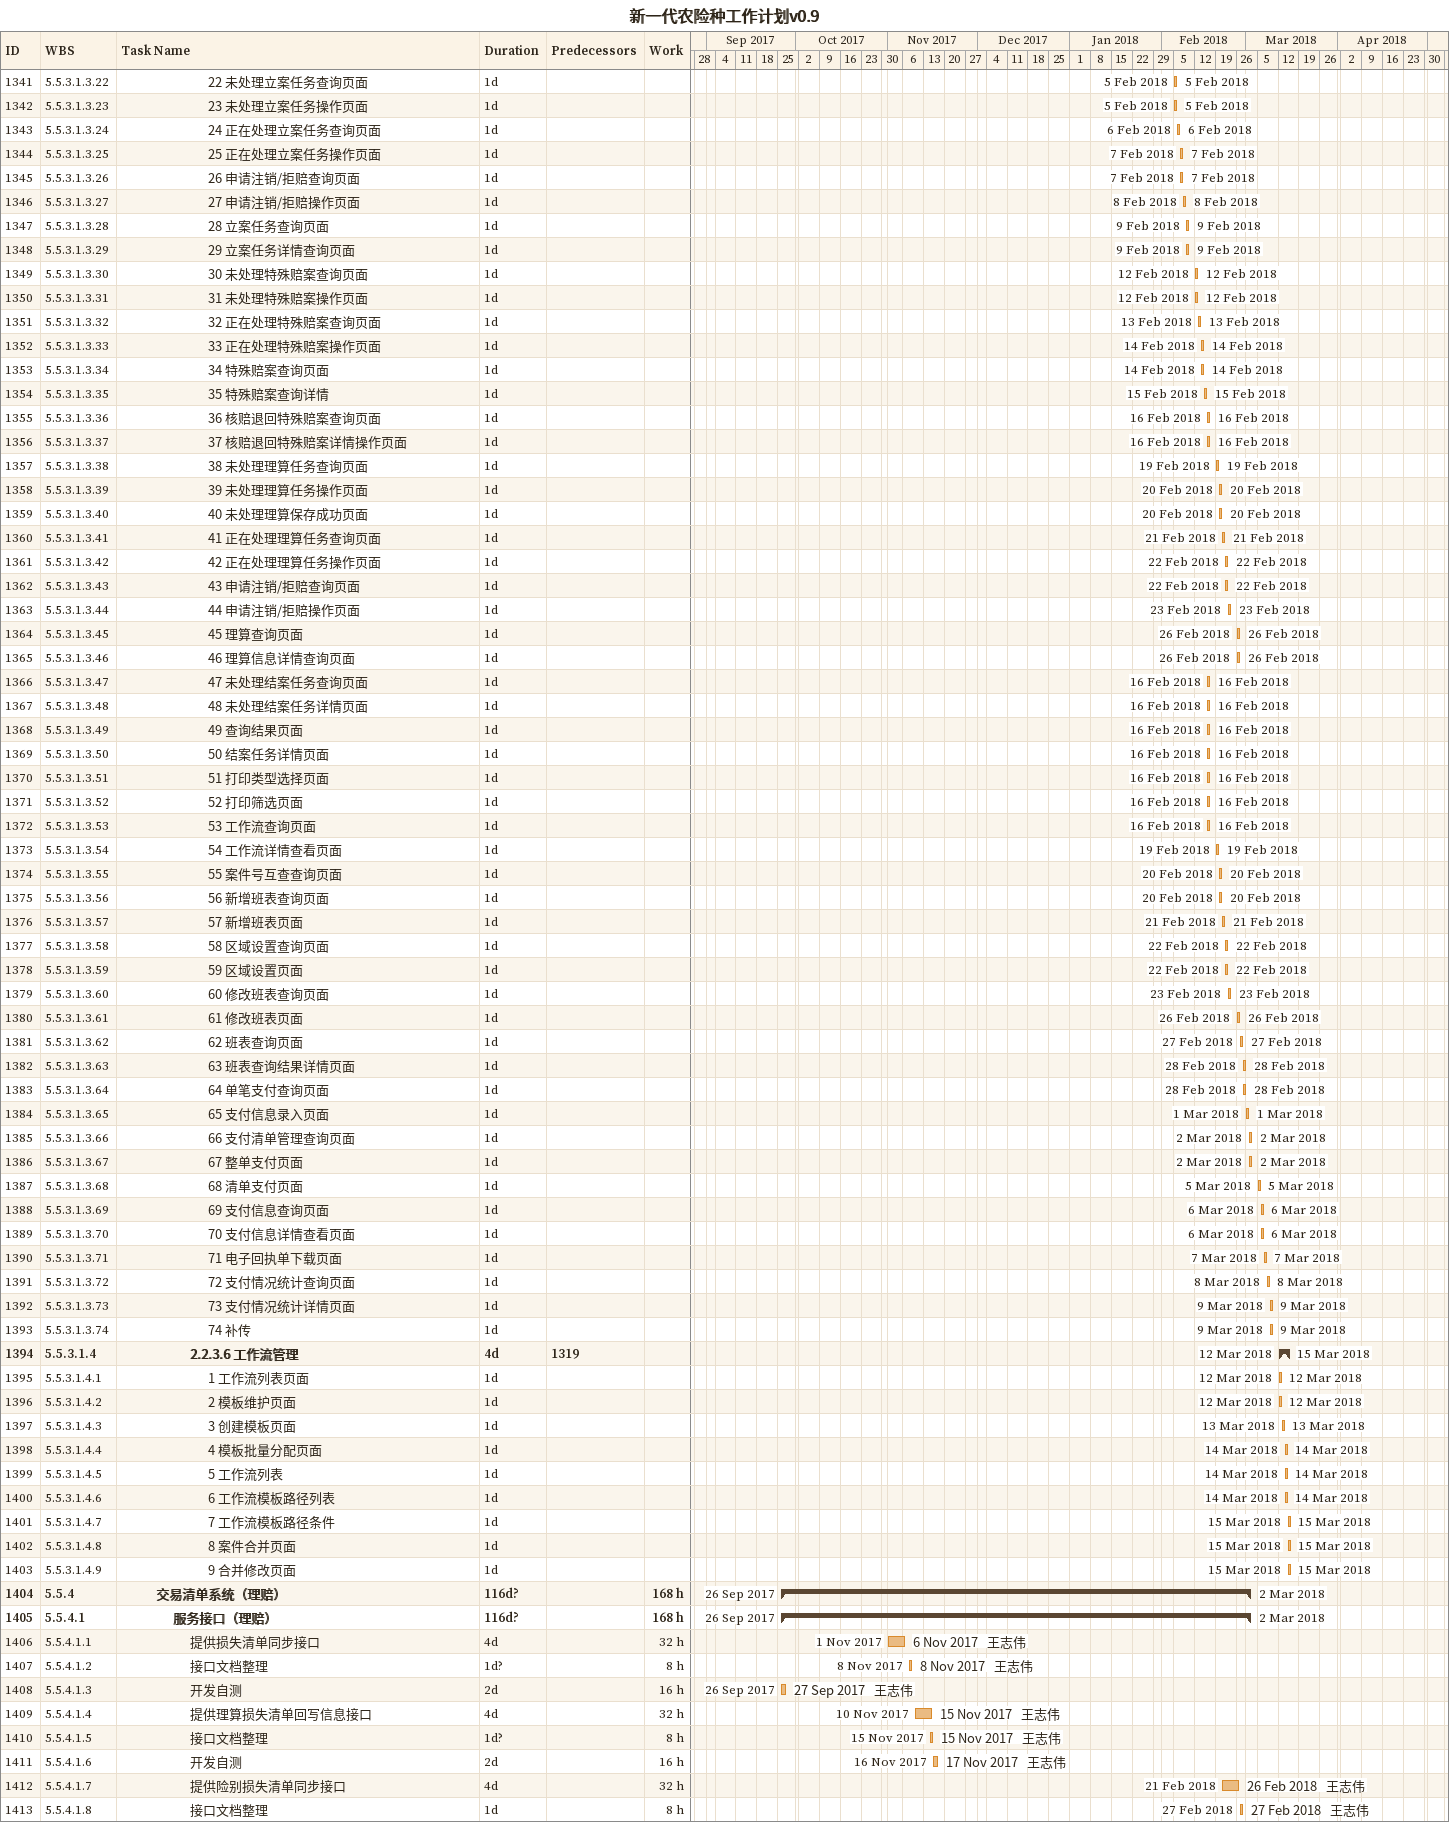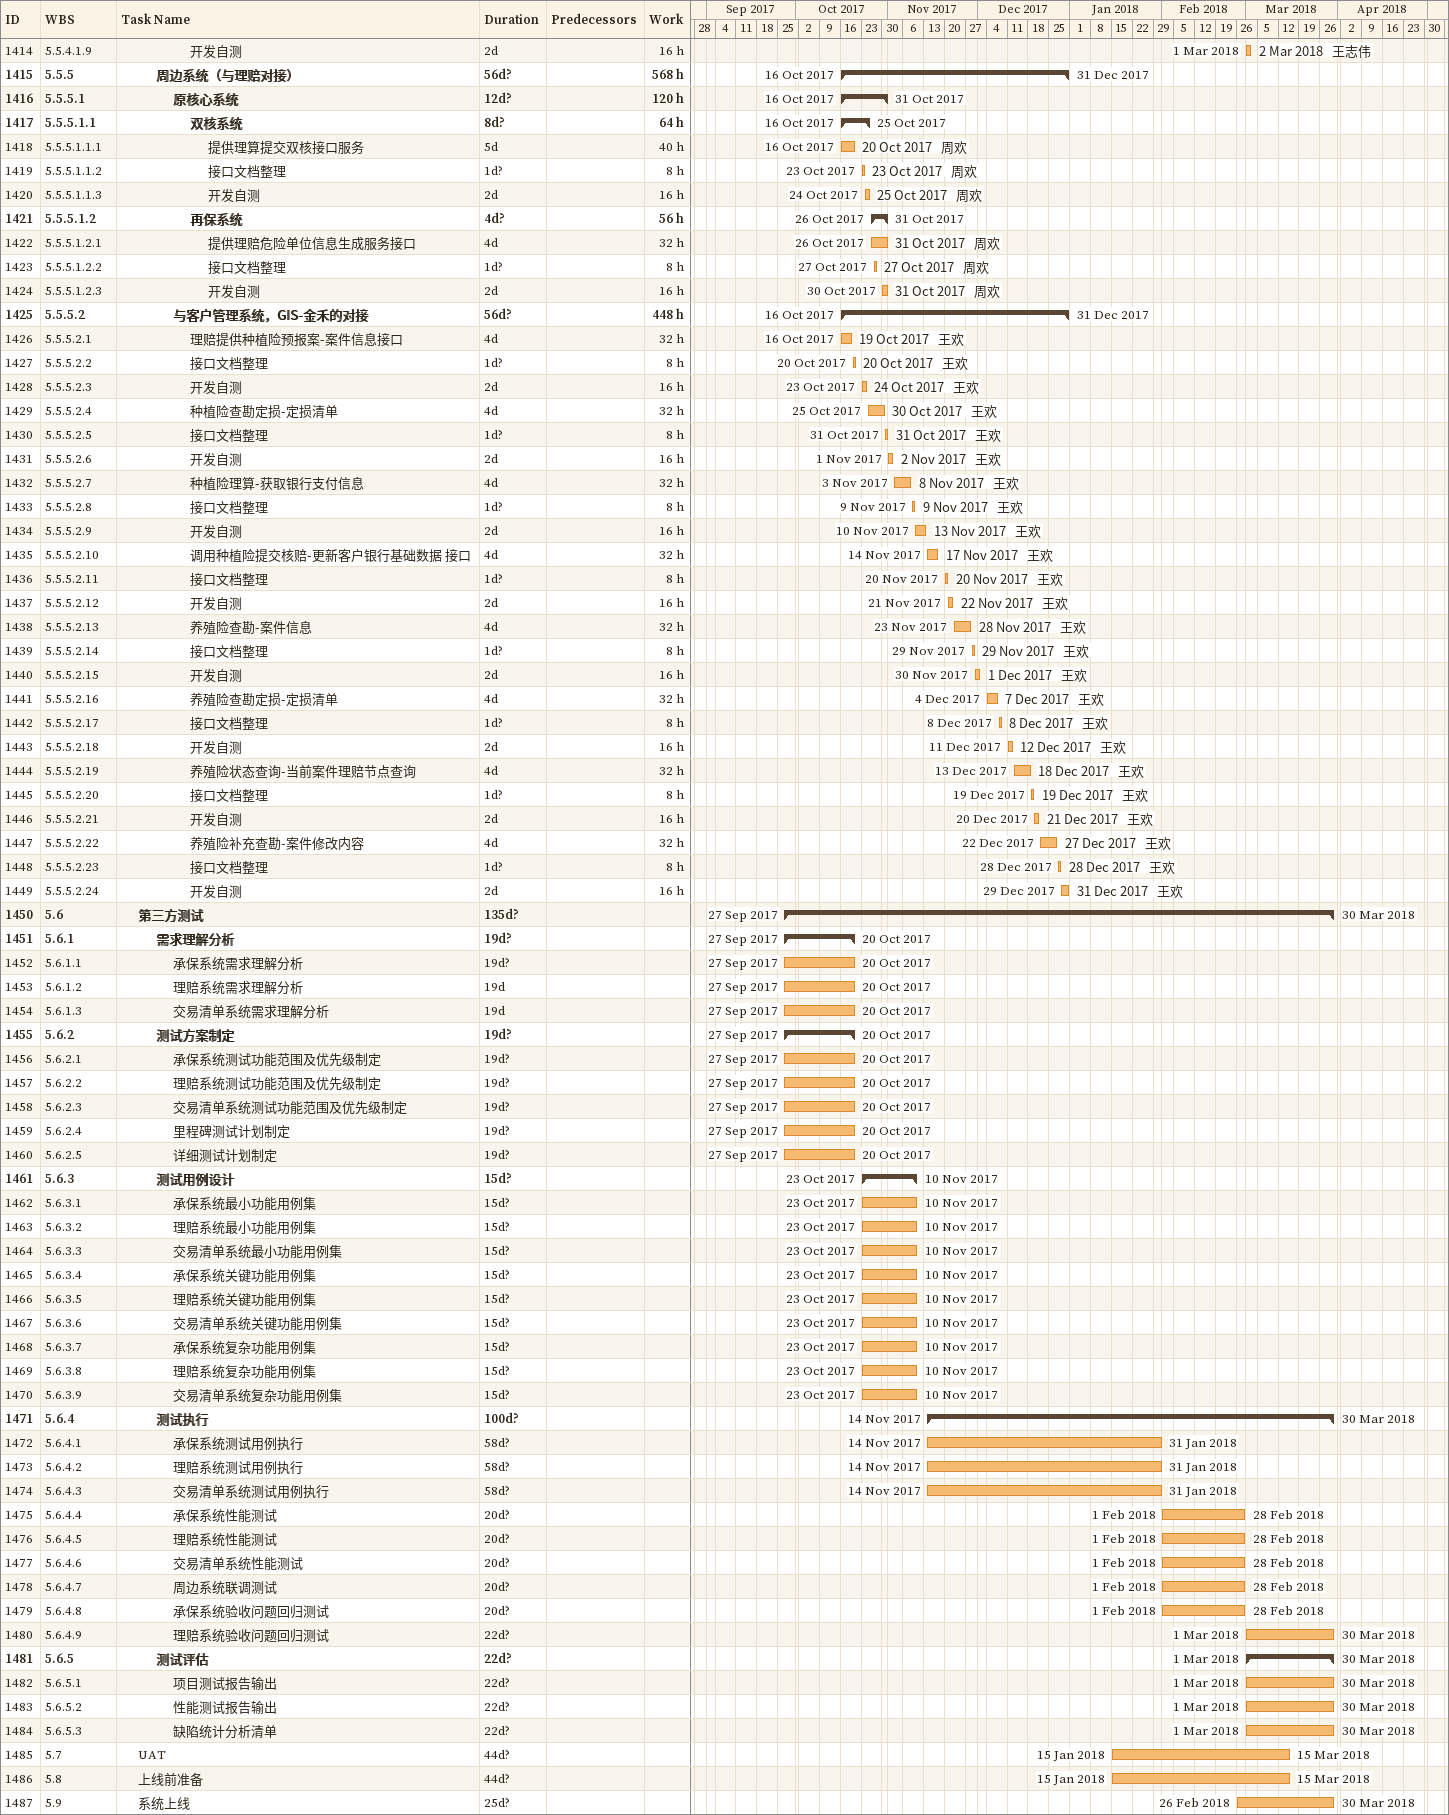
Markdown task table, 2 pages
新一代农险种工作计划v0.9

| ID | WBS | Task | Duration | Start | Finish | Predecessors | Resources | Work (h) |
|---|---|---|---|---|---|---|---|---|
| 1341 | 5.5.3.1.3.22 | 22 未处理立案任务查询页面 | 1d | 2018-02-05 | 2018-02-05 |  |  |  |
| 1342 | 5.5.3.1.3.23 | 23 未处理立案任务操作页面 | 1d | 2018-02-05 | 2018-02-05 |  |  |  |
| 1343 | 5.5.3.1.3.24 | 24 正在处理立案任务查询页面 | 1d | 2018-02-06 | 2018-02-06 |  |  |  |
| 1344 | 5.5.3.1.3.25 | 25 正在处理立案任务操作页面 | 1d | 2018-02-07 | 2018-02-07 |  |  |  |
| 1345 | 5.5.3.1.3.26 | 26 申请注销/拒赔查询页面 | 1d | 2018-02-07 | 2018-02-07 |  |  |  |
| 1346 | 5.5.3.1.3.27 | 27 申请注销/拒赔操作页面 | 1d | 2018-02-08 | 2018-02-08 |  |  |  |
| 1347 | 5.5.3.1.3.28 | 28 立案任务查询页面 | 1d | 2018-02-09 | 2018-02-09 |  |  |  |
| 1348 | 5.5.3.1.3.29 | 29 立案任务详情查询页面 | 1d | 2018-02-09 | 2018-02-09 |  |  |  |
| 1349 | 5.5.3.1.3.30 | 30 未处理特殊赔案查询页面 | 1d | 2018-02-12 | 2018-02-12 |  |  |  |
| 1350 | 5.5.3.1.3.31 | 31 未处理特殊赔案操作页面 | 1d | 2018-02-12 | 2018-02-12 |  |  |  |
| 1351 | 5.5.3.1.3.32 | 32 正在处理特殊赔案查询页面 | 1d | 2018-02-13 | 2018-02-13 |  |  |  |
| 1352 | 5.5.3.1.3.33 | 33 正在处理特殊赔案操作页面 | 1d | 2018-02-14 | 2018-02-14 |  |  |  |
| 1353 | 5.5.3.1.3.34 | 34 特殊赔案查询页面 | 1d | 2018-02-14 | 2018-02-14 |  |  |  |
| 1354 | 5.5.3.1.3.35 | 35 特殊赔案查询详情 | 1d | 2018-02-15 | 2018-02-15 |  |  |  |
| 1355 | 5.5.3.1.3.36 | 36 核赔退回特殊赔案查询页面 | 1d | 2018-02-16 | 2018-02-16 |  |  |  |
| 1356 | 5.5.3.1.3.37 | 37 核赔退回特殊赔案详情操作页面 | 1d | 2018-02-16 | 2018-02-16 |  |  |  |
| 1357 | 5.5.3.1.3.38 | 38 未处理理算任务查询页面 | 1d | 2018-02-19 | 2018-02-19 |  |  |  |
| 1358 | 5.5.3.1.3.39 | 39 未处理理算任务操作页面 | 1d | 2018-02-20 | 2018-02-20 |  |  |  |
| 1359 | 5.5.3.1.3.40 | 40 未处理理算保存成功页面 | 1d | 2018-02-20 | 2018-02-20 |  |  |  |
| 1360 | 5.5.3.1.3.41 | 41 正在处理理算任务查询页面 | 1d | 2018-02-21 | 2018-02-21 |  |  |  |
| 1361 | 5.5.3.1.3.42 | 42 正在处理理算任务操作页面 | 1d | 2018-02-22 | 2018-02-22 |  |  |  |
| 1362 | 5.5.3.1.3.43 | 43 申请注销/拒赔查询页面 | 1d | 2018-02-22 | 2018-02-22 |  |  |  |
| 1363 | 5.5.3.1.3.44 | 44 申请注销/拒赔操作页面 | 1d | 2018-02-23 | 2018-02-23 |  |  |  |
| 1364 | 5.5.3.1.3.45 | 45 理算查询页面 | 1d | 2018-02-26 | 2018-02-26 |  |  |  |
| 1365 | 5.5.3.1.3.46 | 46 理算信息详情查询页面 | 1d | 2018-02-26 | 2018-02-26 |  |  |  |
| 1366 | 5.5.3.1.3.47 | 47 未处理结案任务查询页面 | 1d | 2018-02-16 | 2018-02-16 |  |  |  |
| 1367 | 5.5.3.1.3.48 | 48 未处理结案任务详情页面 | 1d | 2018-02-16 | 2018-02-16 |  |  |  |
| 1368 | 5.5.3.1.3.49 | 49 查询结果页面 | 1d | 2018-02-16 | 2018-02-16 |  |  |  |
| 1369 | 5.5.3.1.3.50 | 50 结案任务详情页面 | 1d | 2018-02-16 | 2018-02-16 |  |  |  |
| 1370 | 5.5.3.1.3.51 | 51 打印类型选择页面 | 1d | 2018-02-16 | 2018-02-16 |  |  |  |
| 1371 | 5.5.3.1.3.52 | 52 打印筛选页面 | 1d | 2018-02-16 | 2018-02-16 |  |  |  |
| 1372 | 5.5.3.1.3.53 | 53 工作流查询页面 | 1d | 2018-02-16 | 2018-02-16 |  |  |  |
| 1373 | 5.5.3.1.3.54 | 54 工作流详情查看页面 | 1d | 2018-02-19 | 2018-02-19 |  |  |  |
| 1374 | 5.5.3.1.3.55 | 55 案件号互查查询页面 | 1d | 2018-02-20 | 2018-02-20 |  |  |  |
| 1375 | 5.5.3.1.3.56 | 56 新增班表查询页面 | 1d | 2018-02-20 | 2018-02-20 |  |  |  |
| 1376 | 5.5.3.1.3.57 | 57 新增班表页面 | 1d | 2018-02-21 | 2018-02-21 |  |  |  |
| 1377 | 5.5.3.1.3.58 | 58 区域设置查询页面 | 1d | 2018-02-22 | 2018-02-22 |  |  |  |
| 1378 | 5.5.3.1.3.59 | 59 区域设置页面 | 1d | 2018-02-22 | 2018-02-22 |  |  |  |
| 1379 | 5.5.3.1.3.60 | 60 修改班表查询页面 | 1d | 2018-02-23 | 2018-02-23 |  |  |  |
| 1380 | 5.5.3.1.3.61 | 61 修改班表页面 | 1d | 2018-02-26 | 2018-02-26 |  |  |  |
| 1381 | 5.5.3.1.3.62 | 62 班表查询页面 | 1d | 2018-02-27 | 2018-02-27 |  |  |  |
| 1382 | 5.5.3.1.3.63 | 63 班表查询结果详情页面 | 1d | 2018-02-28 | 2018-02-28 |  |  |  |
| 1383 | 5.5.3.1.3.64 | 64 单笔支付查询页面 | 1d | 2018-02-28 | 2018-02-28 |  |  |  |
| 1384 | 5.5.3.1.3.65 | 65 支付信息录入页面 | 1d | 2018-03-01 | 2018-03-01 |  |  |  |
| 1385 | 5.5.3.1.3.66 | 66 支付清单管理查询页面 | 1d | 2018-03-02 | 2018-03-02 |  |  |  |
| 1386 | 5.5.3.1.3.67 | 67 整单支付页面 | 1d | 2018-03-02 | 2018-03-02 |  |  |  |
| 1387 | 5.5.3.1.3.68 | 68 清单支付页面 | 1d | 2018-03-05 | 2018-03-05 |  |  |  |
| 1388 | 5.5.3.1.3.69 | 69 支付信息查询页面 | 1d | 2018-03-06 | 2018-03-06 |  |  |  |
| 1389 | 5.5.3.1.3.70 | 70 支付信息详情查看页面 | 1d | 2018-03-06 | 2018-03-06 |  |  |  |
| 1390 | 5.5.3.1.3.71 | 71 电子回执单下载页面 | 1d | 2018-03-07 | 2018-03-07 |  |  |  |
| 1391 | 5.5.3.1.3.72 | 72 支付情况统计查询页面 | 1d | 2018-03-08 | 2018-03-08 |  |  |  |
| 1392 | 5.5.3.1.3.73 | 73 支付情况统计详情页面 | 1d | 2018-03-09 | 2018-03-09 |  |  |  |
| 1393 | 5.5.3.1.3.74 | 74 补传 | 1d | 2018-03-09 | 2018-03-09 |  |  |  |
| 1394 | 5.5.3.1.4 | **2.2.3.6 工作流管理** | 4d | 2018-03-12 | 2018-03-15 | 1319 |  |  |
| 1395 | 5.5.3.1.4.1 | 1 工作流列表页面 | 1d | 2018-03-12 | 2018-03-12 |  |  |  |
| 1396 | 5.5.3.1.4.2 | 2 模板维护页面 | 1d | 2018-03-12 | 2018-03-12 |  |  |  |
| 1397 | 5.5.3.1.4.3 | 3 创建模板页面 | 1d | 2018-03-13 | 2018-03-13 |  |  |  |
| 1398 | 5.5.3.1.4.4 | 4 模板批量分配页面 | 1d | 2018-03-14 | 2018-03-14 |  |  |  |
| 1399 | 5.5.3.1.4.5 | 5 工作流列表 | 1d | 2018-03-14 | 2018-03-14 |  |  |  |
| 1400 | 5.5.3.1.4.6 | 6 工作流模板路径列表 | 1d | 2018-03-14 | 2018-03-14 |  |  |  |
| 1401 | 5.5.3.1.4.7 | 7 工作流模板路径条件 | 1d | 2018-03-15 | 2018-03-15 |  |  |  |
| 1402 | 5.5.3.1.4.8 | 8 案件合并页面 | 1d | 2018-03-15 | 2018-03-15 |  |  |  |
| 1403 | 5.5.3.1.4.9 | 9 合并修改页面 | 1d | 2018-03-15 | 2018-03-15 |  |  |  |
| 1404 | 5.5.4 | **交易清单系统（理赔）** | 116d? | 2017-09-26 | 2018-03-02 |  |  | 168 |
| 1405 | 5.5.4.1 | **服务接口（理赔）** | 116d? | 2017-09-26 | 2018-03-02 |  |  | 168 |
| 1406 | 5.5.4.1.1 | 提供损失清单同步接口 | 4d | 2017-11-01 | 2017-11-06 |  | 王志伟 | 32 |
| 1407 | 5.5.4.1.2 | 接口文档整理 | 1d? | 2017-11-08 | 2017-11-08 |  | 王志伟 | 8 |
| 1408 | 5.5.4.1.3 | 开发自测 | 2d | 2017-09-26 | 2017-09-27 |  | 王志伟 | 16 |
| 1409 | 5.5.4.1.4 | 提供理算损失清单回写信息接口 | 4d | 2017-11-10 | 2017-11-15 |  | 王志伟 | 32 |
| 1410 | 5.5.4.1.5 | 接口文档整理 | 1d? | 2017-11-15 | 2017-11-15 |  | 王志伟 | 8 |
| 1411 | 5.5.4.1.6 | 开发自测 | 2d | 2017-11-16 | 2017-11-17 |  | 王志伟 | 16 |
| 1412 | 5.5.4.1.7 | 提供险别损失清单同步接口 | 4d | 2018-02-21 | 2018-02-26 |  | 王志伟 | 32 |
| 1413 | 5.5.4.1.8 | 接口文档整理 | 1d | 2018-02-27 | 2018-02-27 |  | 王志伟 | 8 |
| 1414 | 5.5.4.1.9 | 开发自测 | 2d | 2018-03-01 | 2018-03-02 |  | 王志伟 | 16 |
| 1415 | 5.5.5 | **周边系统（与理赔对接）** | 56d? | 2017-10-16 | 2017-12-31 |  |  | 568 |
| 1416 | 5.5.5.1 | **原核心系统** | 12d? | 2017-10-16 | 2017-10-31 |  |  | 120 |
| 1417 | 5.5.5.1.1 | **双核系统** | 8d? | 2017-10-16 | 2017-10-25 |  |  | 64 |
| 1418 | 5.5.5.1.1.1 | 提供理算提交双核接口服务 | 5d | 2017-10-16 | 2017-10-20 |  | 周欢 | 40 |
| 1419 | 5.5.5.1.1.2 | 接口文档整理 | 1d? | 2017-10-23 | 2017-10-23 |  | 周欢 | 8 |
| 1420 | 5.5.5.1.1.3 | 开发自测 | 2d | 2017-10-24 | 2017-10-25 |  | 周欢 | 16 |
| 1421 | 5.5.5.1.2 | **再保系统** | 4d? | 2017-10-26 | 2017-10-31 |  |  | 56 |
| 1422 | 5.5.5.1.2.1 | 提供理赔危险单位信息生成服务接口 | 4d | 2017-10-26 | 2017-10-31 |  | 周欢 | 32 |
| 1423 | 5.5.5.1.2.2 | 接口文档整理 | 1d? | 2017-10-27 | 2017-10-27 |  | 周欢 | 8 |
| 1424 | 5.5.5.1.2.3 | 开发自测 | 2d | 2017-10-30 | 2017-10-31 |  | 周欢 | 16 |
| 1425 | 5.5.5.2 | **与客户管理系统，GIS-金禾的对接** | 56d? | 2017-10-16 | 2017-12-31 |  |  | 448 |
| 1426 | 5.5.5.2.1 | 理赔提供种植险预报案-案件信息接口 | 4d | 2017-10-16 | 2017-10-19 |  | 王欢 | 32 |
| 1427 | 5.5.5.2.2 | 接口文档整理 | 1d? | 2017-10-20 | 2017-10-20 |  | 王欢 | 8 |
| 1428 | 5.5.5.2.3 | 开发自测 | 2d | 2017-10-23 | 2017-10-24 |  | 王欢 | 16 |
| 1429 | 5.5.5.2.4 | 种植险查勘定损-定损清单 | 4d | 2017-10-25 | 2017-10-30 |  | 王欢 | 32 |
| 1430 | 5.5.5.2.5 | 接口文档整理 | 1d? | 2017-10-31 | 2017-10-31 |  | 王欢 | 8 |
| 1431 | 5.5.5.2.6 | 开发自测 | 2d | 2017-11-01 | 2017-11-02 |  | 王欢 | 16 |
| 1432 | 5.5.5.2.7 | 种植险理算-获取银行支付信息 | 4d | 2017-11-03 | 2017-11-08 |  | 王欢 | 32 |
| 1433 | 5.5.5.2.8 | 接口文档整理 | 1d? | 2017-11-09 | 2017-11-09 |  | 王欢 | 8 |
| 1434 | 5.5.5.2.9 | 开发自测 | 2d | 2017-11-10 | 2017-11-13 |  | 王欢 | 16 |
| 1435 | 5.5.5.2.10 | 调用种植险提交核赔-更新客户银行基础数据 接口 | 4d | 2017-11-14 | 2017-11-17 |  | 王欢 | 32 |
| 1436 | 5.5.5.2.11 | 接口文档整理 | 1d? | 2017-11-20 | 2017-11-20 |  | 王欢 | 8 |
| 1437 | 5.5.5.2.12 | 开发自测 | 2d | 2017-11-21 | 2017-11-22 |  | 王欢 | 16 |
| 1438 | 5.5.5.2.13 | 养殖险查勘-案件信息 | 4d | 2017-11-23 | 2017-11-28 |  | 王欢 | 32 |
| 1439 | 5.5.5.2.14 | 接口文档整理 | 1d? | 2017-11-29 | 2017-11-29 |  | 王欢 | 8 |
| 1440 | 5.5.5.2.15 | 开发自测 | 2d | 2017-11-30 | 2017-12-01 |  | 王欢 | 16 |
| 1441 | 5.5.5.2.16 | 养殖险查勘定损-定损清单 | 4d | 2017-12-04 | 2017-12-07 |  | 王欢 | 32 |
| 1442 | 5.5.5.2.17 | 接口文档整理 | 1d? | 2017-12-08 | 2017-12-08 |  | 王欢 | 8 |
| 1443 | 5.5.5.2.18 | 开发自测 | 2d | 2017-12-11 | 2017-12-12 |  | 王欢 | 16 |
| 1444 | 5.5.5.2.19 | 养殖险状态查询-当前案件理赔节点查询 | 4d | 2017-12-13 | 2017-12-18 |  | 王欢 | 32 |
| 1445 | 5.5.5.2.20 | 接口文档整理 | 1d? | 2017-12-19 | 2017-12-19 |  | 王欢 | 8 |
| 1446 | 5.5.5.2.21 | 开发自测 | 2d | 2017-12-20 | 2017-12-21 |  | 王欢 | 16 |
| 1447 | 5.5.5.2.22 | 养殖险补充查勘-案件修改内容 | 4d | 2017-12-22 | 2017-12-27 |  | 王欢 | 32 |
| 1448 | 5.5.5.2.23 | 接口文档整理 | 1d? | 2017-12-28 | 2017-12-28 |  | 王欢 | 8 |
| 1449 | 5.5.5.2.24 | 开发自测 | 2d | 2017-12-29 | 2017-12-31 |  | 王欢 | 16 |
| 1450 | 5.6 | **第三方测试** | 135d? | 2017-09-27 | 2018-03-30 |  |  |  |
| 1451 | 5.6.1 | **需求理解分析** | 19d? | 2017-09-27 | 2017-10-20 |  |  |  |
| 1452 | 5.6.1.1 | 承保系统需求理解分析 | 19d? | 2017-09-27 | 2017-10-20 |  |  |  |
| 1453 | 5.6.1.2 | 理赔系统需求理解分析 | 19d | 2017-09-27 | 2017-10-20 |  |  |  |
| 1454 | 5.6.1.3 | 交易清单系统需求理解分析 | 19d | 2017-09-27 | 2017-10-20 |  |  |  |
| 1455 | 5.6.2 | **测试方案制定** | 19d? | 2017-09-27 | 2017-10-20 |  |  |  |
| 1456 | 5.6.2.1 | 承保系统测试功能范围及优先级制定 | 19d? | 2017-09-27 | 2017-10-20 |  |  |  |
| 1457 | 5.6.2.2 | 理赔系统测试功能范围及优先级制定 | 19d? | 2017-09-27 | 2017-10-20 |  |  |  |
| 1458 | 5.6.2.3 | 交易清单系统测试功能范围及优先级制定 | 19d? | 2017-09-27 | 2017-10-20 |  |  |  |
| 1459 | 5.6.2.4 | 里程碑测试计划制定 | 19d? | 2017-09-27 | 2017-10-20 |  |  |  |
| 1460 | 5.6.2.5 | 详细测试计划制定 | 19d? | 2017-09-27 | 2017-10-20 |  |  |  |
| 1461 | 5.6.3 | **测试用例设计** | 15d? | 2017-10-23 | 2017-11-10 |  |  |  |
| 1462 | 5.6.3.1 | 承保系统最小功能用例集 | 15d? | 2017-10-23 | 2017-11-10 |  |  |  |
| 1463 | 5.6.3.2 | 理赔系统最小功能用例集 | 15d? | 2017-10-23 | 2017-11-10 |  |  |  |
| 1464 | 5.6.3.3 | 交易清单系统最小功能用例集 | 15d? | 2017-10-23 | 2017-11-10 |  |  |  |
| 1465 | 5.6.3.4 | 承保系统关键功能用例集 | 15d? | 2017-10-23 | 2017-11-10 |  |  |  |
| 1466 | 5.6.3.5 | 理赔系统关键功能用例集 | 15d? | 2017-10-23 | 2017-11-10 |  |  |  |
| 1467 | 5.6.3.6 | 交易清单系统关键功能用例集 | 15d? | 2017-10-23 | 2017-11-10 |  |  |  |
| 1468 | 5.6.3.7 | 承保系统复杂功能用例集 | 15d? | 2017-10-23 | 2017-11-10 |  |  |  |
| 1469 | 5.6.3.8 | 理赔系统复杂功能用例集 | 15d? | 2017-10-23 | 2017-11-10 |  |  |  |
| 1470 | 5.6.3.9 | 交易清单系统复杂功能用例集 | 15d? | 2017-10-23 | 2017-11-10 |  |  |  |
| 1471 | 5.6.4 | **测试执行** | 100d? | 2017-11-14 | 2018-03-30 |  |  |  |
| 1472 | 5.6.4.1 | 承保系统测试用例执行 | 58d? | 2017-11-14 | 2018-01-31 |  |  |  |
| 1473 | 5.6.4.2 | 理赔系统测试用例执行 | 58d? | 2017-11-14 | 2018-01-31 |  |  |  |
| 1474 | 5.6.4.3 | 交易清单系统测试用例执行 | 58d? | 2017-11-14 | 2018-01-31 |  |  |  |
| 1475 | 5.6.4.4 | 承保系统性能测试 | 20d? | 2018-02-01 | 2018-02-28 |  |  |  |
| 1476 | 5.6.4.5 | 理赔系统性能测试 | 20d? | 2018-02-01 | 2018-02-28 |  |  |  |
| 1477 | 5.6.4.6 | 交易清单系统性能测试 | 20d? | 2018-02-01 | 2018-02-28 |  |  |  |
| 1478 | 5.6.4.7 | 周边系统联调测试 | 20d? | 2018-02-01 | 2018-02-28 |  |  |  |
| 1479 | 5.6.4.8 | 承保系统验收问题回归测试 | 20d? | 2018-02-01 | 2018-02-28 |  |  |  |
| 1480 | 5.6.4.9 | 理赔系统验收问题回归测试 | 22d? | 2018-03-01 | 2018-03-30 |  |  |  |
| 1481 | 5.6.5 | **测试评估** | 22d? | 2018-03-01 | 2018-03-30 |  |  |  |
| 1482 | 5.6.5.1 | 项目测试报告输出 | 22d? | 2018-03-01 | 2018-03-30 |  |  |  |
| 1483 | 5.6.5.2 | 性能测试报告输出 | 22d? | 2018-03-01 | 2018-03-30 |  |  |  |
| 1484 | 5.6.5.3 | 缺陷统计分析清单 | 22d? | 2018-03-01 | 2018-03-30 |  |  |  |
| 1485 | 5.7 | UAT | 44d? | 2018-01-15 | 2018-03-15 |  |  |  |
| 1486 | 5.8 | 上线前准备 | 44d? | 2018-01-15 | 2018-03-15 |  |  |  |
| 1487 | 5.9 | 系统上线 | 25d? | 2018-02-26 | 2018-03-30 |  |  |  |
